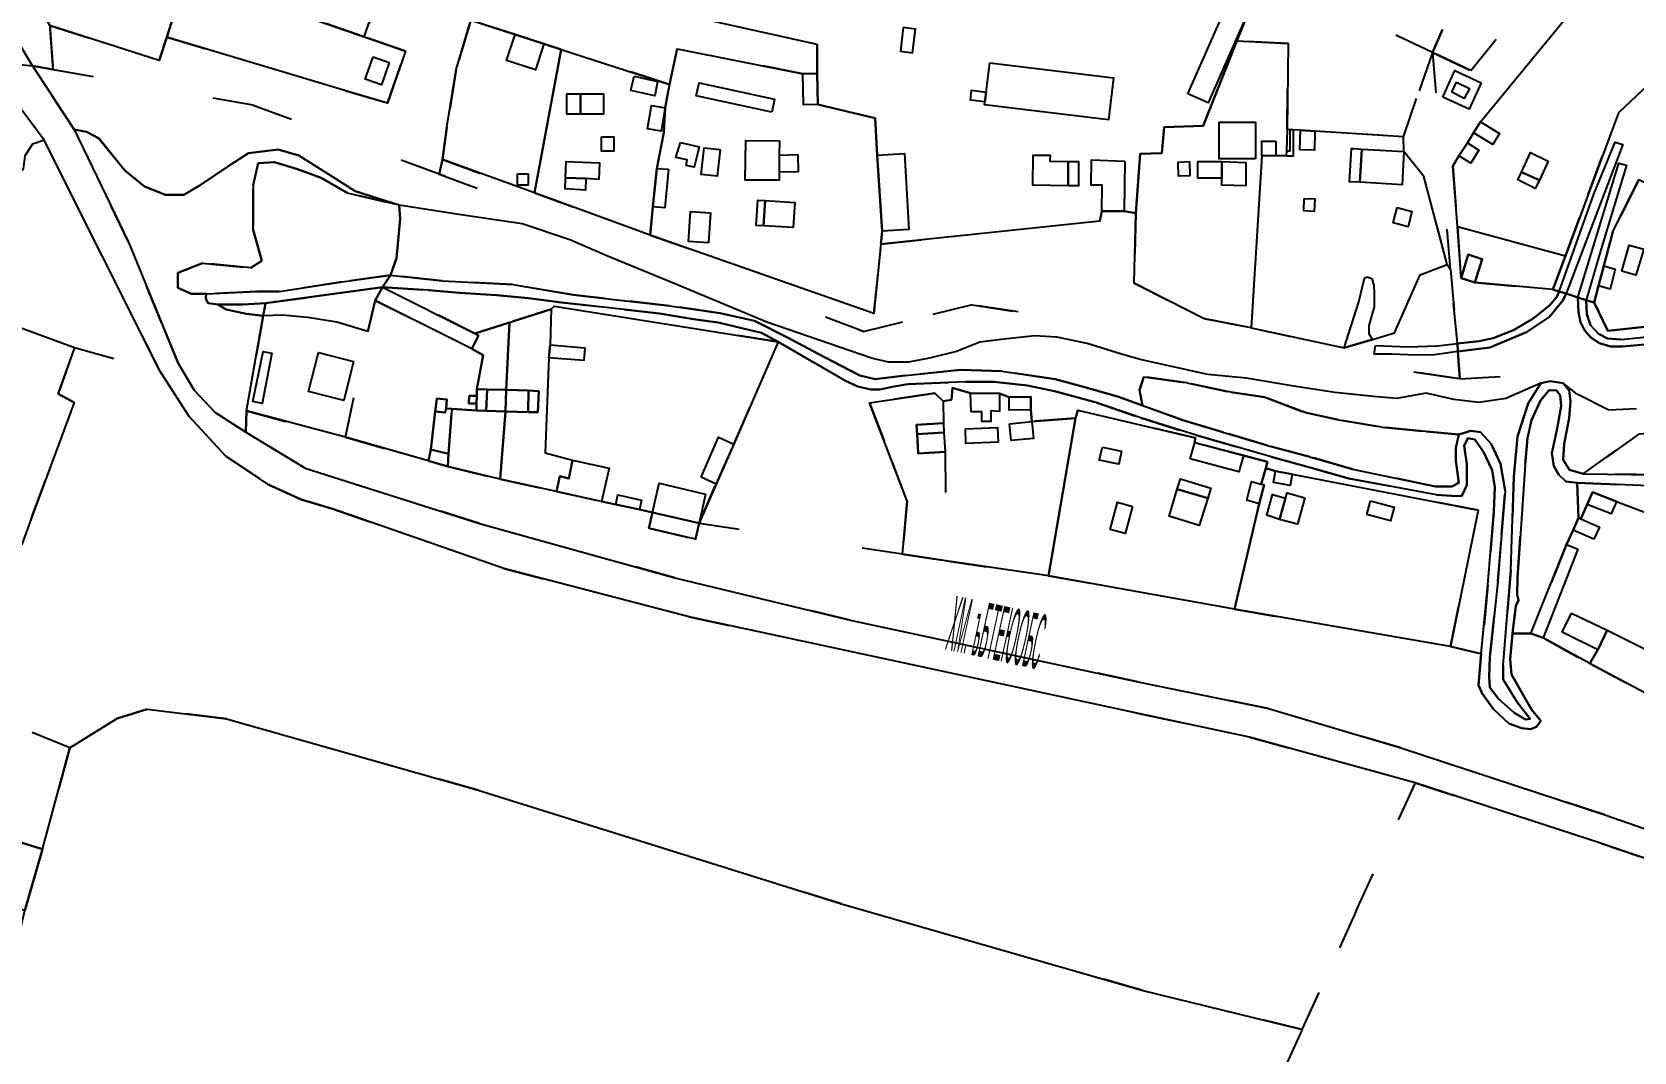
# Model space of a CAD drawing. Extents: x -14.1 to 15.6, y -19 to 8.9.
# Drawn here: x -2.913 to 1.033, y -8.04 to -5.529 of the extents above; entities that cross this region are included whole.
import ezdxf

# ---------------------------------------------------------------- set-up
doc = ezdxf.new("R2010")
doc.units = 0
doc.header["$MEASUREMENT"] = 0
doc.linetypes.add('DASHED', pattern=[0.75, 0.5, -0.25])
doc.linetypes.add('DOT', pattern=[1, 0, -1])
doc.layers.get('0').update_dxf_attribs({"linetype": 'CONTINUOUS'})

msp = doc.modelspace()

# ---------------------------------------------------------------- linework, layer by layer
at = {"color": 7, "linetype": 'DOT'}
for points in [[(-2.6318, -4.2537), (-2.7698, -4.5777), (-2.8438, -4.7517), (-2.8568, -4.7817), (-2.8628, -4.7977), (-2.8198, -4.8157), (-2.8368, -4.8727), (-2.8638, -4.9607), (-2.8488, -5.0187), (-2.8468, -5.1417), (-2.9118, -5.3237), (-2.9078, -5.4367), (-2.8688, -5.5127), (-2.8608, -5.6207), (-2.9118, -5.6117), (-3.0158, -5.4377), (-3.0648, -5.3407), (-3.0918, -5.2677), (-3.1518, -5.3017), (-3.1218, -4.8587), (-2.8468, -4.0017)], [(-2.2488, -5.3447), (-2.0508, -5.4137), (-2.0948, -5.5407), (-2.2938, -5.4717)], [(-2.0508, -5.4137), (-1.8318, -5.4997), (-1.8678, -5.6207), (-1.8908, -5.7627), (-1.9018, -5.8427), (-1.9098, -5.8787), (-2.3678, -5.7087), (-2.8608, -5.6207), (-2.8688, -5.5127), (-2.5998, -5.5987), (-2.5808, -5.5417), (-2.1398, -5.6737), (-2.0368, -5.7037), (-1.9928, -5.5757), (-2.0948, -5.5407)], [(0.5372, -5.5787), (0.5812, -6.1137), (0.5732, -6.1007), (0.5152, -5.8847), (0.4662, -5.8227), (0.4652, -5.7867)], [(-2.8088, -5.7687), (-2.7788, -5.7747), (-2.7488, -5.7897), (-2.6848, -5.8687), (-2.6358, -5.9087), (-2.5838, -5.9297), (-2.5388, -5.9297), (-2.4988, -5.9057), (-2.4258, -5.8567), (-2.3798, -5.8267), (-2.3068, -5.8177), (-2.2558, -5.8327), (-2.1738, -5.8847), (-2.1168, -5.9207), (-2.0088, -5.9547), (-2.1368, -5.9247), (-2.2008, -5.8877), (-2.2588, -5.8667), (-2.3158, -5.8487), (-2.3558, -5.8517), (-2.3678, -5.9057), (-2.3678, -6.0157), (-2.3468, -6.0917), (-2.3738, -6.1097), (-2.4928, -6.0977), (-2.5538, -6.1217), (-2.5538, -6.1587), (-2.5198, -6.1737), (-2.4838, -6.1737), (-2.4848, -6.1857), (-2.4788, -6.1967), (-2.4548, -6.1997), (-2.4348, -6.2117), (-2.3848, -6.2227), (-2.3438, -6.2277), (-2.3848, -6.4617), (-2.3858, -6.5137), (-2.4618, -6.4657), (-2.5138, -6.4107), (-2.5528, -6.3437), (-2.5928, -6.2467), (-2.6748, -6.0457)], [(-2.3558, -5.8517), (-2.3158, -5.8487), (-2.2588, -5.8667), (-2.2008, -5.8877), (-2.1368, -5.9247), (-2.0088, -5.9547), (-2.0058, -5.9887), (-2.0148, -6.0857), (-2.0298, -6.1277), (-2.1488, -6.1437), (-2.3038, -6.1677), (-2.3588, -6.1677), (-2.4838, -6.1737), (-2.5198, -6.1737), (-2.5538, -6.1587), (-2.5538, -6.1217), (-2.4928, -6.0977), (-2.3738, -6.1097), (-2.3468, -6.0917), (-2.3678, -6.0157), (-2.3678, -5.9057)], [(-1.9018, -5.8427), (-1.6748, -5.9247), (-1.3898, -6.0287), (-0.8388, -6.2217), (-0.8218, -6.0507), (-0.2828, -5.9947), (-0.2778, -5.9697), (-0.2228, -5.9697), (-0.1938, -5.9747), (-0.1978, -6.1467), (-0.0268, -6.2337), (0.0902, -6.2567), (0.3192, -6.3067), (0.3892, -6.2857), (0.4432, -6.2697), (0.5062, -6.1267), (0.5732, -6.1007), (0.5812, -6.1137), (0.5982, -6.2957), (0.5992, -6.3157), (0.6042, -6.3827), (-0.5968, -6.2007), (-0.8648, -6.2657), (-1.9098, -5.8787)], [(-2.3378, -6.1967), (-2.0498, -6.1567), (-2.0678, -6.1897), (-2.0858, -6.2657), (-2.1618, -6.2427), (-2.2338, -6.2317), (-2.2958, -6.2257), (-2.3438, -6.2277)], [(-2.0678, -6.1897), (-1.8298, -6.3087), (-1.8018, -6.3247), (-1.8168, -6.4077), (-1.8168, -6.4247), (-1.8358, -6.4247), (-1.8368, -6.4437), (-1.8178, -6.4437), (-1.8178, -6.4607), (-1.8788, -6.4567), (-1.8928, -6.4557), (-1.8908, -6.4337), (-1.9158, -6.4307), (-1.9198, -6.4627), (-1.9308, -6.5567), (-1.9358, -6.5847), (-2.1408, -6.5267), (-2.0858, -6.2657)], [(-2.0498, -6.1567), (-1.9358, -6.1647), (-1.8598, -6.1707), (-1.7688, -6.1767), (-1.6898, -6.1837), (-1.6088, -6.1947), (-1.4538, -6.2117), (-1.3668, -6.2217), (-1.2838, -6.2357), (-1.2228, -6.2437), (-1.1608, -6.2587), (-1.1158, -6.2697), (-1.0748, -6.2917), (-1.6268, -6.2037), (-1.6338, -6.2107), (-1.7368, -6.2437), (-1.8218, -6.2707)], [(-2.4548, -6.1997), (-2.3938, -6.1997), (-2.3378, -6.1967), (-2.3438, -6.2277), (-2.3848, -6.2227), (-2.4348, -6.2117)], [(-1.8218, -6.2707), (-1.7368, -6.2437), (-1.7448, -6.4097), (-1.7918, -6.4087), (-1.8168, -6.4077), (-1.8018, -6.3247), (-1.8298, -6.3087), (-1.8128, -6.2757)], [(-1.0748, -6.2917), (-0.9108, -6.3867), (-0.8788, -6.4017), (-0.8468, -6.4087), (-0.8238, -6.4087), (-0.7938, -6.4027), (-0.7558, -6.3957), (-0.6128, -6.3897), (-0.5438, -6.3897), (-0.4608, -6.3987), (-0.3908, -6.4137), (-0.2918, -6.4407), (-0.1818, -6.4787), (-0.0448, -6.5217), (0.1392, -6.5747), (0.2382, -6.6017), (0.3312, -6.6277), (0.5472, -6.6687), (0.5962, -6.6717), (0.6092, -6.6707), (0.6212, -6.6447), (0.6212, -6.5927), (0.6152, -6.5477), (0.6242, -6.5287), (0.6412, -6.5317), (0.6622, -6.5627), (0.6842, -6.6077), (0.6902, -6.6497), (0.6882, -6.7097), (0.6732, -6.8897), (0.6572, -7.0597), (0.5812, -7.0417), (0.6492, -6.7057), (0.1912, -6.6177), (0.1502, -6.6097), (0.1262, -6.6027), (0.1302, -6.5867), (0.0712, -6.5717), (-0.0488, -6.5397), (-0.0478, -6.5277), (-0.3368, -6.4597), (-0.3428, -6.4797), (-0.4498, -6.4877), (-0.4528, -6.4587), (-0.4528, -6.4267), (-0.5058, -6.4277), (-0.5298, -6.4187), (-0.6008, -6.4177), (-0.6458, -6.4047), (-0.6478, -6.4347), (-0.6688, -6.4377), (-0.6888, -6.4177), (-0.8498, -6.4417), (-0.7568, -6.6837), (-0.7688, -6.8147), (-1.2698, -6.7377), (-1.2278, -6.6417), (-1.1838, -6.5437)], [(-0.1778, -6.4487), (-0.1848, -6.4107), (-0.1738, -6.3777), (-0.0678, -6.3927), (0.0402, -6.4157), (0.1242, -6.4277), (0.2232, -6.4657), (0.3052, -6.4837), (0.4122, -6.5017), (0.5212, -6.5127), (0.6022, -6.5197), (0.5942, -6.5527), (0.5942, -6.5847), (0.6022, -6.6387), (0.5842, -6.6477), (0.5442, -6.6477), (0.3402, -6.6047), (0.2352, -6.5747), (0.1302, -6.5467), (0.0202, -6.5137), (-0.0778, -6.4847)], [(-0.8498, -6.4417), (-0.6888, -6.4177), (-0.6688, -6.4377), (-0.6678, -6.4917), (-0.7338, -6.4957), (-0.7328, -6.5187), (-0.7298, -6.5667), (-0.6638, -6.5627), (-0.6608, -6.8307), (-0.7688, -6.8147), (-0.7568, -6.6837)], [(0.7792, -7.0097), (0.7342, -7.0097), (0.7422, -6.9417), (0.7492, -6.9277), (0.7452, -6.9137), (0.7462, -6.8727), (0.7652, -6.5947), (0.7712, -6.5287), (0.7812, -6.4847), (0.8032, -6.4357), (0.8242, -6.4107), (0.8422, -6.4117), (0.8512, -6.4227), (0.8542, -6.4497), (0.8442, -6.5047), (0.8312, -6.5657), (0.8362, -6.5977), (0.8482, -6.6187), (0.8652, -6.6357), (0.8932, -6.6387), (0.8962, -6.7247), (0.8832, -6.7557), (0.8672, -6.7907)], [(-1.8788, -6.4567), (-1.8178, -6.4607), (-1.7938, -6.4617), (-1.7468, -6.4627), (-1.7598, -6.6297), (-1.8888, -6.5987), (-1.8868, -6.5677)], [(0.9082, -6.6167), (1.0462, -6.5177), (1.3202, -6.5077), (1.4692, -6.6097), (1.8012, -6.7587), (1.9352, -6.9057), (1.8922, -6.9867), (1.8122, -6.9387), (1.5262, -6.7967), (1.3512, -6.7147), (1.2492, -6.6617), (1.1652, -6.6267), (1.0872, -6.6187)], [(0.8962, -6.7247), (0.8932, -6.6387), (0.8932, -6.6387), (1.1092, -6.6477), (1.1742, -6.6557), (1.2002, -6.6677), (1.3492, -6.7357), (1.5702, -6.8437), (1.6642, -6.8877), (1.8832, -7.0087), (1.8412, -7.0927), (1.7482, -7.0527), (1.6812, -6.9517), (1.6962, -6.9147), (1.6632, -6.9007), (1.6482, -6.9357), (1.5652, -6.9027), (1.4662, -6.8617), (1.4172, -6.8427), (1.3522, -6.8217), (0.9902, -6.6847), (0.9312, -6.6617), (0.9182, -6.6917), (0.9022, -6.7277)], [(-3.0658, -7.1907), (-2.8198, -7.2917), (-2.8868, -7.5407), (-3.3178, -7.4077)]]:
    msp.add_lwpolyline(points, close=True, dxfattribs=at)
for points in [[(0.5612, -5.5227), (0.5372, -5.5787), (-2.8468, -4.0017)], [(-2.8468, -4.0017), (0.5372, -5.5787), (0.4652, -5.7867), (0.2472, -5.7727), (0.2122, -5.7707), (0.1942, -5.7697), (0.1852, -5.7697), (0.1792, -5.7687), (0.1812, -5.5567), (0.0552, -5.5507), (0.0952, -5.4507)], [(1.2472, -4.8637), (0.6312, -5.6237), (0.5372, -5.5787), (0.5612, -5.5227)], [(1.0352, -5.2897), (0.9802, -5.3557), (0.9482, -5.3927), (0.6552, -5.7497), (0.6382, -5.7767), (0.6232, -5.8017), (0.6022, -5.8337), (0.5872, -5.8587), (0.5982, -6.0077), (0.6072, -6.1347), (0.6412, -6.1457), (0.8332, -6.1627), (0.8492, -6.1677), (0.8432, -6.1807), (0.8252, -6.2017), (0.7852, -6.2337), (0.7362, -6.2627), (0.6862, -6.2827), (0.6522, -6.2897), (0.5982, -6.2957), (0.5812, -6.1137), (0.5372, -5.5787), (0.6312, -5.6237), (1.2472, -4.8637)], [(-1.5768, -5.4257), (-0.9788, -5.5597), (-0.9788, -5.6307), (-1.0138, -5.6317), (-1.3238, -5.5697), (-1.3428, -5.6577), (-1.6098, -5.5717), (-1.6518, -5.5577), (-1.7228, -5.5347), (-1.8318, -5.4997)], [(1.0452, -5.8917), (0.9812, -6.0207), (0.9592, -6.1047), (0.9462, -6.1537), (0.9352, -6.1947), (0.9152, -6.1887), (0.8952, -6.1827), (0.8662, -6.1727), (0.8492, -6.1677), (0.8332, -6.1627), (0.8642, -6.0797), (0.9202, -5.9287), (0.9952, -5.7277), (1.1432, -5.5877)], [(1.0462, -6.5177), (0.9082, -6.6167), (0.8742, -6.6067), (0.8592, -6.5817), (0.8612, -6.5427), (0.8732, -6.4797), (0.8772, -6.4377), (0.8732, -6.4117), (0.8592, -6.3937), (0.8272, -6.3887), (0.8042, -6.3937), (0.7722, -6.4437), (0.7462, -6.5247), (0.7372, -6.6237), (0.7302, -6.8547), (0.7112, -7.0887), (0.7112, -7.1227), (0.7452, -7.1787), (0.7772, -7.2197), (0.7772, -7.2197), (0.7662, -7.2217), (0.7372, -7.2047), (0.6992, -7.1707), (0.6782, -7.1427), (0.6762, -7.1167), (0.6782, -7.0677), (0.6982, -6.8817), (0.7072, -6.7667), (0.7162, -6.6587), (0.7042, -6.5917), (0.6812, -6.5427), (0.6552, -6.5137), (0.6312, -6.5107), (0.6022, -6.5197), (0.5212, -6.5127), (0.4122, -6.5017), (0.3052, -6.4837), (0.2232, -6.4657), (0.1242, -6.4277), (0.0402, -6.4157), (-0.0678, -6.3927), (-0.1738, -6.3777), (-0.1848, -6.4107), (-0.1778, -6.4487), (-0.2368, -6.4267), (-0.3138, -6.4047), (-0.3928, -6.3837), (-0.5238, -6.3637), (-0.6258, -6.3607), (-0.7618, -6.3747), (-0.8358, -6.3837), (-0.8738, -6.3747), (-0.9198, -6.3507), (-0.9748, -6.3217), (-1.0518, -6.2807), (-1.1328, -6.2397), (-1.2178, -6.2207), (-1.3428, -6.2027), (-1.5008, -6.1847), (-1.5798, -6.1757), (-1.7288, -6.1507), (-1.9028, -6.1417), (-2.0298, -6.1277), (-2.0148, -6.0857), (-2.0058, -5.9887), (-2.0088, -5.9547), (-2.1168, -5.9207), (-2.1738, -5.8847), (-2.2558, -5.8327), (-2.3068, -5.8177), (-2.3798, -5.8267), (-2.4258, -5.8567), (-2.4988, -5.9057), (-2.5388, -5.9297), (-2.5838, -5.9297), (-2.6358, -5.9087), (-2.6848, -5.8687), (-2.7488, -5.7897), (-2.7788, -5.7747), (-2.8088, -5.7687), (-2.9118, -5.6117), (-2.8608, -5.6207), (-2.3678, -5.7087), (-1.9098, -5.8787), (-0.8648, -6.2657), (-0.5968, -6.2007), (0.6042, -6.3827), (1.4122, -6.3357)], [(-3.0988, -6.1987), (-2.8078, -6.3057), (-2.5968, -6.3647), (-2.8828, -5.7947), (-2.9418, -5.7157)], [(1.4122, -6.3357), (0.6042, -6.3827), (0.5992, -6.3157), (0.6782, -6.3057), (0.7682, -6.2677), (0.8252, -6.2297), (0.8582, -6.1897), (0.8662, -6.1727), (0.8952, -6.1827), (0.8962, -6.2187), (0.9012, -6.2427), (0.9112, -6.2627), (0.9272, -6.2807), (0.9482, -6.2947), (0.9752, -6.3027), (1.0042, -6.3027), (1.4172, -6.2677)], [(1.4212, -6.2427), (1.0012, -6.2857), (0.9682, -6.2837), (0.9462, -6.2717), (0.9262, -6.2507), (0.9172, -6.2237), (0.9152, -6.1887), (0.9352, -6.1947), (0.9692, -6.2647), (1.4332, -6.2137)], [(-2.9138, -6.7247), (-2.8088, -6.4407), (-2.8488, -6.4197), (-2.8078, -6.3057), (-2.5968, -6.3647), (-2.5258, -6.4757), (-2.4358, -6.5727), (-2.3308, -6.6427), (-2.2498, -6.6797), (-2.1728, -6.7027), (-1.7508, -6.8497), (-1.2938, -6.9687), (-0.1718, -7.2097), (0.0862, -7.2647), (0.4942, -7.3777), (0.3492, -7.6927), (0.2162, -7.9847), (-0.1768, -7.8887), (-0.9188, -7.6757), (-1.8138, -7.3957), (-2.4338, -7.2197), (-2.6288, -7.1957), (-2.7028, -7.2187), (-2.8198, -7.2917), (-3.0658, -7.1907)], [(1.5052, -7.6447), (0.9612, -7.4567), (0.4592, -7.2917), (0.1332, -7.1947), (-0.1888, -7.1287), (-0.8978, -6.9767), (-1.3298, -6.8727), (-1.8108, -6.7387), (-2.2398, -6.6027), (-2.3858, -6.5137), (-2.3848, -6.4617), (-2.1408, -6.5267), (-1.9358, -6.5847), (-1.8888, -6.5987), (-1.7598, -6.6297), (-1.6208, -6.6597), (-1.5098, -6.6847), (-1.4748, -6.6917), (-1.4168, -6.7047), (-1.3848, -6.7117), (-1.3938, -6.7507), (-1.2788, -6.7777), (-1.2698, -6.7377), (-0.7688, -6.8147), (-0.6608, -6.8307), (-0.4088, -6.8677), (0.0492, -6.9497), (0.5812, -7.0417), (0.6572, -7.0597), (0.6502, -7.1367), (0.6592, -7.1577), (0.6872, -7.1957), (0.7252, -7.2317), (0.7572, -7.2427), (0.7782, -7.2457), (0.7932, -7.2397), (0.8042, -7.2247), (0.7812, -7.1967), (0.7312, -7.1107), (0.7282, -7.0727), (0.7342, -7.0097), (0.7792, -7.0097), (0.8092, -7.0207), (0.9242, -7.0837), (1.1532, -7.2057)], [(-0.5948, -9.7577), (0.2162, -7.9847), (0.3492, -7.6927), (0.4942, -7.3777), (0.9532, -7.5267), (1.8422, -7.8317), (2.1462, -7.9287), (2.4482, -8.0077), (3.7012, -8.2567)]]:
    msp.add_lwpolyline(points, dxfattribs=at)
at = {"color": 7, "linetype": 'Continuous'}
for points in [[(-2.5808, -5.5417), (-2.5998, -5.5987), (-2.8688, -5.5127), (-2.9078, -5.4367), (-2.9118, -5.3237), (-2.8468, -5.1417), (-2.6848, -5.1997), (-2.6238, -5.2207), (-2.5268, -5.2547), (-2.4808, -5.2707), (-2.5058, -5.3437), (-2.5308, -5.3817), (-2.5388, -5.4087)], [(-2.5808, -5.5417), (-2.5998, -5.5987), (-2.8688, -5.5127), (-2.9078, -5.4367), (-2.9118, -5.3237), (-2.8468, -5.1417), (-2.6848, -5.1997), (-2.6238, -5.2207), (-2.5268, -5.2547), (-2.4808, -5.2707), (-2.5058, -5.3437), (-2.5308, -5.3817), (-2.5388, -5.4087)], [(-2.9118, -5.6117), (-3.0158, -5.4377), (-3.0648, -5.3407), (-3.0918, -5.2677), (-3.1518, -5.3017), (-3.1168, -5.3977), (-3.0278, -5.5997)], [(-2.5808, -5.5417), (-2.5388, -5.4087), (-2.5308, -5.3817), (-2.5058, -5.3437), (-2.4808, -5.2707), (-2.4508, -5.2817), (-2.2488, -5.3447), (-2.2938, -5.4717), (-2.0948, -5.5407), (-1.9928, -5.5757), (-2.0368, -5.7037), (-2.1398, -5.6737)], [(-2.5808, -5.5417), (-2.5388, -5.4087), (-2.5308, -5.3817), (-2.5058, -5.3437), (-2.4808, -5.2707), (-2.4508, -5.2817), (-2.2488, -5.3447), (-2.2938, -5.4717), (-2.0948, -5.5407), (-1.9928, -5.5757), (-2.0368, -5.7037), (-2.1398, -5.6737)], [(1.0352, -5.2897), (1.2082, -5.5117), (1.1822, -5.5597), (1.1432, -5.5877), (0.9952, -5.7277), (0.9202, -5.9287), (0.8642, -6.0797), (0.8332, -6.1627), (0.6412, -6.1457), (0.6072, -6.1347), (0.5982, -6.0077), (0.5872, -5.8587), (0.6022, -5.8337), (0.6232, -5.8017), (0.6382, -5.7767), (0.6552, -5.7497), (0.9482, -5.3927), (0.9802, -5.3557)], [(1.0352, -5.2897), (1.2082, -5.5117), (1.1822, -5.5597), (1.1432, -5.5877), (0.9952, -5.7277), (0.9202, -5.9287), (0.8642, -6.0797), (0.8332, -6.1627), (0.6412, -6.1457), (0.6072, -6.1347), (0.5982, -6.0077), (0.5872, -5.8587), (0.6022, -5.8337), (0.6232, -5.8017), (0.6382, -5.7767), (0.6552, -5.7497), (0.9482, -5.3927), (0.9802, -5.3557)], [(-0.0658, -5.6807), (0.0452, -5.4287), (0.0952, -5.4507), (-0.0158, -5.7027)], [(-1.8318, -5.4997), (-1.7228, -5.5347), (-1.6518, -5.5577), (-1.6098, -5.5717), (-1.6748, -5.9247), (-1.9018, -5.8427), (-1.8908, -5.7627), (-1.8678, -5.6207)], [(-1.8318, -5.4997), (-1.7228, -5.5347), (-1.6518, -5.5577), (-1.6098, -5.5717), (-1.6748, -5.9247), (-1.9018, -5.8427), (-1.8908, -5.7627), (-1.8678, -5.6207)], [(-0.7668, -5.5177), (-0.7738, -5.5757), (-0.7438, -5.5797), (-0.7368, -5.5217)], [(-1.7228, -5.5347), (-1.6518, -5.5577), (-1.6728, -5.6217), (-1.7438, -5.5987)], [(-0.0278, -5.7597), (0.0552, -5.5507), (0.1812, -5.5567), (0.1792, -5.7687), (0.1772, -5.8217), (0.1762, -5.8337), (0.1512, -5.8337), (0.1162, -5.8337), (0.0902, -6.2567), (-0.0268, -6.2337), (-0.1978, -6.1467), (-0.1938, -5.9747), (-0.1828, -5.8287), (-0.1298, -5.8267), (-0.1238, -5.7627)], [(-0.0278, -5.7597), (0.0552, -5.5507), (0.1812, -5.5567), (0.1792, -5.7687), (0.1772, -5.8217), (0.1762, -5.8337), (0.1512, -5.8337), (0.1162, -5.8337), (0.0902, -6.2567), (-0.0268, -6.2337), (-0.1978, -6.1467), (-0.1938, -5.9747), (-0.1828, -5.8287), (-0.1298, -5.8267), (-0.1238, -5.7627)], [(-2.0728, -5.5897), (-2.0328, -5.6037), (-2.0518, -5.6587), (-2.0918, -5.6447)], [(-1.6098, -5.5717), (-1.3428, -5.6577), (-1.3528, -5.7157), (-1.3568, -5.7757), (-1.3738, -5.8647), (-1.3838, -5.9587), (-1.3898, -6.0287), (-1.6748, -5.9247)], [(-1.6098, -5.5717), (-1.3428, -5.6577), (-1.3528, -5.7157), (-1.3568, -5.7757), (-1.3738, -5.8647), (-1.3838, -5.9587), (-1.3898, -6.0287), (-1.6748, -5.9247)], [(-0.9768, -5.7067), (-0.8358, -5.7407), (-0.8308, -5.8317), (-0.8188, -6.0187), (-0.8218, -6.0507), (-0.8388, -6.2217), (-1.3898, -6.0287), (-1.3838, -5.9587), (-1.3738, -5.8647), (-1.3568, -5.7757), (-1.3528, -5.7157), (-1.3428, -5.6577), (-1.3238, -5.5697), (-1.0138, -5.6317), (-0.9788, -5.6307)], [(-0.9768, -5.7067), (-0.8358, -5.7407), (-0.8308, -5.8317), (-0.8188, -6.0187), (-0.8218, -6.0507), (-0.8388, -6.2217), (-1.3898, -6.0287), (-1.3838, -5.9587), (-1.3738, -5.8647), (-1.3568, -5.7757), (-1.3528, -5.7157), (-1.3428, -5.6577), (-1.3238, -5.5697), (-1.0138, -5.6317), (-0.9788, -5.6307)], [(-1.4298, -5.6377), (-1.3718, -5.6507), (-1.3788, -5.6857), (-1.4378, -5.6727)], [(-0.9788, -5.6307), (-0.9768, -5.7067), (-1.0128, -5.7077), (-1.0138, -5.6317)], [(-0.5538, -5.6047), (-0.2488, -5.6417), (-0.2608, -5.7447), (-0.5668, -5.7077), (-0.5658, -5.7007), (-0.5628, -5.6767)], [(0.5622, -5.6887), (0.5922, -5.6237), (0.6572, -5.6537), (0.6272, -5.7187)], [(0.5622, -5.6887), (0.5922, -5.6237), (0.6572, -5.6537), (0.6272, -5.7187)], [(-1.5618, -5.6807), (-1.5618, -5.7307), (-1.5958, -5.7307), (-1.5958, -5.6807)], [(-1.5618, -5.6807), (-1.5048, -5.6807), (-1.5048, -5.7307), (-1.5618, -5.7307)], [(-1.0908, -5.7257), (-1.2768, -5.6857), (-1.2698, -5.6537), (-1.0838, -5.6937)], [(-0.5628, -5.6767), (-0.5658, -5.7007), (-0.6008, -5.6967), (-0.5988, -5.6717)], [(0.5962, -5.6517), (0.6282, -5.6677), (0.6152, -5.6927), (0.5842, -5.6767)], [(-1.3528, -5.7157), (-1.3628, -5.7727), (-1.3968, -5.7667), (-1.3868, -5.7097)], [(0.1012, -5.8407), (0.0112, -5.8407), (0.0112, -5.7507), (0.1012, -5.7507)], [(0.6382, -5.7767), (0.6552, -5.7497), (0.7022, -5.7787), (0.6852, -5.8057)], [(-1.5098, -5.7867), (-1.4798, -5.7867), (-1.4798, -5.8217), (-1.5098, -5.8217)], [(-1.0718, -5.7967), (-1.0728, -5.8327), (-1.0728, -5.8727), (-1.0728, -5.8937), (-1.1558, -5.8937), (-1.1548, -5.7957)], [(0.4652, -5.7867), (0.2472, -5.7727), (0.2122, -5.7707), (0.1942, -5.7697), (0.1852, -5.7697), (0.1792, -5.7687), (0.1772, -5.8217), (0.1762, -5.8337), (0.1512, -5.8337), (0.1162, -5.8337), (0.0902, -6.2567), (0.3192, -6.3067), (0.3892, -6.2857), (0.4432, -6.2697), (0.5062, -6.1267), (0.5732, -6.1007), (0.5152, -5.8847), (0.4662, -5.8227)], [(0.4652, -5.7867), (0.2472, -5.7727), (0.2122, -5.7707), (0.1942, -5.7697), (0.1852, -5.7697), (0.1792, -5.7687), (0.1772, -5.8217), (0.1762, -5.8337), (0.1512, -5.8337), (0.1162, -5.8337), (0.0902, -6.2567), (0.3192, -6.3067), (0.3892, -6.2857), (0.4432, -6.2697), (0.5062, -6.1267), (0.5732, -6.1007), (0.5152, -5.8847), (0.4662, -5.8227)], [(0.1512, -5.7977), (0.1512, -5.8337), (0.1162, -5.8337), (0.1162, -5.7977)], [(0.1762, -5.8337), (0.1942, -5.8337), (0.1942, -5.7697), (0.1852, -5.7697), (0.1852, -5.8217), (0.1772, -5.8217)], [(0.2102, -5.8187), (0.2122, -5.7707), (0.2472, -5.7727), (0.2462, -5.8197)], [(0.8492, -6.1677), (0.9342, -5.9277), (0.9872, -5.7997), (1.0062, -5.8057), (0.8662, -6.1727)], [(-1.3158, -5.8007), (-1.2698, -5.8117), (-1.2818, -5.8617), (-1.3018, -5.8577), (-1.2988, -5.8437), (-1.3268, -5.8377)], [(-1.2178, -5.8177), (-1.2248, -5.8837), (-1.2648, -5.8797), (-1.2568, -5.8137)], [(-1.0258, -5.8307), (-1.0728, -5.8327), (-1.0728, -5.8727), (-1.0248, -5.8717)], [(-0.8188, -6.0187), (-0.8308, -5.8317), (-0.7638, -5.8277), (-0.7528, -6.0147)], [(-0.3608, -5.9077), (-0.4478, -5.9057), (-0.4468, -5.8317), (-0.4048, -5.8317), (-0.4058, -5.8467), (-0.3608, -5.8477)], [(0.3632, -5.8167), (0.3582, -5.8987), (0.3322, -5.8977), (0.3372, -5.8157), (0.3432, -5.8157)], [(0.4662, -5.8227), (0.4622, -5.9047), (0.3582, -5.8987), (0.3632, -5.8167)], [(0.6022, -5.8337), (0.6232, -5.8017), (0.6512, -5.8197), (0.6312, -5.8517)], [(0.7562, -5.8737), (0.7782, -5.8257), (0.8222, -5.8467), (0.8092, -5.8737), (0.8002, -5.8937)], [(-1.7168, -5.8777), (-1.6908, -5.8777), (-1.6908, -5.9057), (-1.7168, -5.9057)], [(-1.5168, -5.8917), (-1.5488, -5.8897), (-1.5988, -5.8877), (-1.5968, -5.8477), (-1.5148, -5.8507)], [(-1.3448, -5.8667), (-1.3538, -5.9617), (-1.3838, -5.9587), (-1.3738, -5.8647)], [(-0.3608, -5.9077), (-0.3608, -5.8477), (-0.3348, -5.8477), (-0.3348, -5.9077)], [(-0.2208, -5.8467), (-0.2228, -5.9697), (-0.2778, -5.9697), (-0.2768, -5.9057), (-0.3038, -5.9057), (-0.3028, -5.8437)], [(-0.0618, -5.8477), (-0.0608, -5.8827), (-0.0888, -5.8837), (-0.0898, -5.8487)], [(0.0182, -5.8477), (0.0182, -5.8887), (-0.0408, -5.8887), (-0.0408, -5.8477)], [(0.0182, -5.8477), (0.0772, -5.8497), (0.0772, -5.9077), (0.0182, -5.9057), (0.0182, -5.8887)], [(0.7562, -5.8737), (0.8002, -5.8937), (0.7902, -5.9137), (0.7472, -5.8927)], [(0.9152, -6.1887), (0.8952, -6.1827), (0.9962, -5.8517), (1.0152, -5.8567), (0.9512, -6.0647)], [(-1.5988, -5.8877), (-1.5488, -5.8897), (-1.5498, -5.9177), (-1.5998, -5.9147)], [(1.0452, -5.8917), (1.0732, -5.9057), (1.2532, -5.9827), (1.2732, -5.9977), (1.2792, -5.9907), (1.5032, -6.1227), (1.4332, -6.2137), (0.9692, -6.2647), (0.9352, -6.1947), (0.9462, -6.1537), (0.9592, -6.1047), (0.9812, -6.0207)], [(1.0452, -5.8917), (1.0732, -5.9057), (1.2532, -5.9827), (1.2732, -5.9977), (1.2792, -5.9907), (1.5032, -6.1227), (1.4332, -6.2137), (0.9692, -6.2647), (0.9352, -6.1947), (0.9462, -6.1537), (0.9592, -6.1047), (0.9812, -6.0207)], [(-1.1068, -5.9437), (-1.1108, -6.0057), (-1.1288, -6.0047), (-1.1248, -5.9427)], [(-1.1108, -6.0057), (-1.1068, -5.9437), (-1.0338, -5.9487), (-1.0378, -6.0097)], [(0.2212, -5.9387), (0.2472, -5.9397), (0.2452, -5.9707), (0.2202, -5.9687)], [(-1.2418, -5.9737), (-1.2468, -6.0477), (-1.2958, -6.0447), (-1.2908, -5.9707)], [(0.4502, -5.9607), (0.4862, -5.9707), (0.4772, -6.0087), (0.4402, -5.9987)], [(0.5982, -6.0077), (0.8642, -6.0797), (0.8332, -6.1627), (0.6412, -6.1457), (0.6592, -6.0877), (0.6252, -6.0767), (0.6072, -6.1347)], [(0.5982, -6.0077), (0.8642, -6.0797), (0.8332, -6.1627), (0.6412, -6.1457), (0.6592, -6.0877), (0.6252, -6.0767), (0.6072, -6.1347)], [(0.6412, -6.1457), (0.6072, -6.1347), (0.6252, -6.0767), (0.6592, -6.0877)], [(1.0572, -6.0637), (1.0382, -6.1277), (1.0032, -6.1177), (1.0212, -6.0537)], [(0.9462, -6.1537), (0.9592, -6.1047), (0.9872, -6.1127), (0.9742, -6.1617)], [(-2.4838, -6.1737), (-2.3588, -6.1677), (-2.3038, -6.1677), (-2.1488, -6.1437), (-2.0298, -6.1277), (-2.0498, -6.1567), (-2.3378, -6.1967), (-2.3938, -6.1997), (-2.4548, -6.1997), (-2.4788, -6.1967), (-2.4848, -6.1857)], [(0.3192, -6.3067), (0.3552, -6.1927), (0.3692, -6.1347), (0.3752, -6.1317), (0.3872, -6.1357), (0.3922, -6.1527), (0.3932, -6.1707), (0.3932, -6.2057), (0.3802, -6.2517), (0.3802, -6.2717), (0.3892, -6.2857)], [(-2.3378, -6.1967), (-2.0498, -6.1567), (-1.8218, -6.2707), (-1.7368, -6.2437), (-1.7448, -6.4097), (-1.7468, -6.4627), (-1.7598, -6.6297), (-1.8888, -6.5987), (-1.9358, -6.5847), (-2.1408, -6.5267), (-2.3848, -6.4617), (-2.3438, -6.2277)], [(-2.3378, -6.1967), (-2.0498, -6.1567), (-1.8218, -6.2707), (-1.7368, -6.2437), (-1.7448, -6.4097), (-1.7468, -6.4627), (-1.7598, -6.6297), (-1.8888, -6.5987), (-1.9358, -6.5847), (-2.1408, -6.5267), (-2.3848, -6.4617), (-2.3438, -6.2277)], [(-2.0498, -6.1567), (-1.8218, -6.2707), (-1.8128, -6.2757), (-1.8298, -6.3087), (-2.0678, -6.1897)], [(0.8492, -6.1677), (0.8662, -6.1727), (0.8582, -6.1897), (0.8252, -6.2297), (0.7682, -6.2677), (0.6782, -6.3057), (0.5992, -6.3157), (0.5982, -6.2957), (0.6522, -6.2897), (0.6862, -6.2827), (0.7362, -6.2627), (0.7852, -6.2337), (0.8252, -6.2017), (0.8432, -6.1807)], [(-3.0988, -6.1987), (-2.8078, -6.3057), (-2.8488, -6.4197), (-2.8088, -6.4407), (-2.9138, -6.7247), (-2.9378, -6.7907), (-3.2788, -6.6697), (-3.3708, -6.6367), (-3.2408, -6.2587)], [(-3.0988, -6.1987), (-2.8078, -6.3057), (-2.8488, -6.4197), (-2.8088, -6.4407), (-2.9138, -6.7247), (-2.9378, -6.7907), (-3.2788, -6.6697), (-3.3708, -6.6367), (-3.2408, -6.2587)], [(-1.7368, -6.2437), (-1.6338, -6.2107), (-1.6268, -6.2037), (-1.0748, -6.2917), (-1.1838, -6.5437), (-1.2278, -6.6417), (-1.2698, -6.7377), (-1.2788, -6.7777), (-1.3938, -6.7507), (-1.3848, -6.7117), (-1.4168, -6.7047), (-1.4748, -6.6917), (-1.5098, -6.6847), (-1.6208, -6.6597), (-1.7598, -6.6297), (-1.7468, -6.4627), (-1.7448, -6.4097)], [(-1.7368, -6.2437), (-1.6338, -6.2107), (-1.6268, -6.2037), (-1.0748, -6.2917), (-1.1838, -6.5437), (-1.2278, -6.6417), (-1.2698, -6.7377), (-1.2788, -6.7777), (-1.3938, -6.7507), (-1.3848, -6.7117), (-1.4168, -6.7047), (-1.4748, -6.6917), (-1.5098, -6.6847), (-1.6208, -6.6597), (-1.7598, -6.6297), (-1.7468, -6.4627), (-1.7448, -6.4097)], [(-1.7368, -6.2437), (-1.6338, -6.2107), (-1.6368, -6.2987), (-1.6398, -6.3307), (-1.6488, -6.5647), (-1.5818, -6.5827), (-1.5908, -6.6277), (-1.6128, -6.6227), (-1.6208, -6.6597), (-1.7598, -6.6297), (-1.7468, -6.4627), (-1.6908, -6.4647), (-1.6668, -6.4647), (-1.6648, -6.4127), (-1.6898, -6.4117), (-1.7448, -6.4097)], [(-1.6368, -6.2987), (-1.5508, -6.3067), (-1.5538, -6.3377), (-1.6398, -6.3307)], [(0.3962, -6.3007), (0.4762, -6.3037), (0.5492, -6.3017), (0.5982, -6.2957), (0.5992, -6.3157), (0.5362, -6.3247), (0.4762, -6.3237), (0.4362, -6.3217), (0.3932, -6.3217)], [(-2.3218, -6.3197), (-2.3458, -6.4437), (-2.3688, -6.4387), (-2.3438, -6.3157)], [(-2.1208, -6.3397), (-2.1448, -6.4357), (-2.2318, -6.4137), (-2.2068, -6.3177)], [(-1.9158, -6.4307), (-1.8908, -6.4337), (-1.8928, -6.4557), (-1.8948, -6.4657), (-1.9198, -6.4627)], [(-1.8358, -6.4247), (-1.8168, -6.4247), (-1.8178, -6.4437), (-1.8368, -6.4437)], [(-1.8168, -6.4077), (-1.7918, -6.4087), (-1.7938, -6.4617), (-1.8178, -6.4607), (-1.8178, -6.4437), (-1.8168, -6.4247)], [(-1.7918, -6.4087), (-1.7448, -6.4097), (-1.7468, -6.4627), (-1.7938, -6.4617)], [(-1.7468, -6.4627), (-1.7448, -6.4097), (-1.6898, -6.4117), (-1.6908, -6.4647)], [(-1.6908, -6.4647), (-1.6898, -6.4117), (-1.6648, -6.4127), (-1.6668, -6.4647)], [(-0.3428, -6.4797), (-0.4088, -6.8677), (-0.6608, -6.8307), (-0.7688, -6.8147), (-0.7568, -6.6837), (-0.8498, -6.4417), (-0.6888, -6.4177), (-0.6688, -6.4377), (-0.6478, -6.4347), (-0.6458, -6.4047), (-0.6008, -6.4177), (-0.5298, -6.4187), (-0.5058, -6.4277), (-0.4528, -6.4267), (-0.4528, -6.4587), (-0.4498, -6.4877)], [(-0.3428, -6.4797), (-0.4088, -6.8677), (-0.6608, -6.8307), (-0.7688, -6.8147), (-0.7568, -6.6837), (-0.8498, -6.4417), (-0.6888, -6.4177), (-0.6688, -6.4377), (-0.6478, -6.4347), (-0.6458, -6.4047), (-0.6008, -6.4177), (-0.5298, -6.4187), (-0.5058, -6.4277), (-0.4528, -6.4267), (-0.4528, -6.4587), (-0.4498, -6.4877)], [(-0.6008, -6.4177), (-0.5298, -6.4187), (-0.5298, -6.4627), (-0.5508, -6.4617), (-0.5508, -6.4877), (-0.5728, -6.4877), (-0.5728, -6.4637), (-0.5998, -6.4637)], [(-0.5058, -6.4277), (-0.4528, -6.4267), (-0.4528, -6.4587), (-0.5058, -6.4597)], [(-1.9198, -6.4627), (-1.8948, -6.4657), (-1.8928, -6.4557), (-1.8788, -6.4567), (-1.8868, -6.5677), (-1.9308, -6.5567)], [(-0.3428, -6.4797), (-0.3368, -6.4597), (-0.0478, -6.5277), (-0.0488, -6.5397), (0.0712, -6.5717), (0.1302, -6.5867), (0.1262, -6.6027), (0.1152, -6.6417), (0.1222, -6.6437), (0.1102, -6.6907), (0.0492, -6.9497), (-0.4088, -6.8677)], [(-0.3428, -6.4797), (-0.3368, -6.4597), (-0.0478, -6.5277), (-0.0488, -6.5397), (0.0712, -6.5717), (0.1302, -6.5867), (0.1262, -6.6027), (0.1152, -6.6417), (0.1222, -6.6437), (0.1102, -6.6907), (0.0492, -6.9497), (-0.4088, -6.8677)], [(-0.6668, -6.5147), (-0.7328, -6.5187), (-0.7338, -6.4957), (-0.6678, -6.4917)], [(-0.6138, -6.5057), (-0.5348, -6.5027), (-0.5328, -6.5387), (-0.6128, -6.5417)], [(-0.5048, -6.4937), (-0.4498, -6.4877), (-0.4458, -6.5297), (-0.5008, -6.5347)], [(-1.1838, -6.5437), (-1.2278, -6.6417), (-1.2648, -6.6247), (-1.2218, -6.5267)], [(-0.7328, -6.5187), (-0.6668, -6.5147), (-0.6638, -6.5627), (-0.7298, -6.5667)], [(-0.0488, -6.5397), (0.0712, -6.5717), (0.0602, -6.6117), (-0.0598, -6.5797)], [(-1.9308, -6.5567), (-1.8868, -6.5677), (-1.8888, -6.5987), (-1.9358, -6.5847)], [(-1.5098, -6.6847), (-1.6208, -6.6597), (-1.6128, -6.6227), (-1.5908, -6.6277), (-1.5818, -6.5827), (-1.4908, -6.6027)], [(-0.2758, -6.5507), (-0.2288, -6.5607), (-0.2358, -6.5927), (-0.2838, -6.5827)], [(-0.0168, -6.6767), (-0.0918, -6.6547), (-0.0838, -6.6287), (-0.0088, -6.6517)], [(0.1502, -6.6097), (0.1912, -6.6177), (0.6492, -6.7057), (0.5812, -7.0417), (0.0492, -6.9497), (0.1102, -6.6907), (0.1222, -6.6437), (0.1152, -6.6417), (0.1262, -6.6027)], [(0.1502, -6.6097), (0.1912, -6.6177), (0.6492, -6.7057), (0.5812, -7.0417), (0.0492, -6.9497), (0.1102, -6.6907), (0.1222, -6.6437), (0.1152, -6.6417), (0.1262, -6.6027)], [(0.1502, -6.6097), (0.1912, -6.6177), (0.1862, -6.6457), (0.1452, -6.6377)], [(-1.4168, -6.7047), (-1.4748, -6.6917), (-1.4698, -6.6687), (-1.4118, -6.6817)], [(-1.2698, -6.7377), (-1.3848, -6.7117), (-1.3678, -6.6397), (-1.2538, -6.6667)], [(-0.0918, -6.6547), (-0.0168, -6.6767), (-0.0378, -6.7437), (-0.1118, -6.7207)], [(0.1222, -6.6437), (0.1102, -6.6907), (0.0792, -6.6817), (0.0912, -6.6357), (0.1152, -6.6417)], [(0.1752, -6.6767), (0.1602, -6.7287), (0.1292, -6.7187), (0.1432, -6.6677)], [(0.2222, -6.6757), (0.2042, -6.7407), (0.1602, -6.7287), (0.1752, -6.6767), (0.1792, -6.6637)], [(0.9312, -6.6617), (0.9902, -6.6847), (1.3522, -6.8217), (1.2022, -7.1187), (1.1532, -7.2057), (0.9242, -7.0837), (0.8092, -7.0207), (0.7792, -7.0097), (0.8672, -6.7907), (0.8832, -6.7557), (0.8962, -6.7247), (0.9022, -6.7277), (0.9182, -6.6917)], [(0.9312, -6.6617), (0.9902, -6.6847), (1.3522, -6.8217), (1.2022, -7.1187), (1.1532, -7.2057), (0.9242, -7.0837), (0.8092, -7.0207), (0.7792, -7.0097), (0.8672, -6.7907), (0.8832, -6.7557), (0.8962, -6.7247), (0.9022, -6.7277), (0.9182, -6.6917)], [(0.9182, -6.6917), (0.9312, -6.6617), (0.9902, -6.6847), (0.9772, -6.7147)], [(-0.2018, -6.6967), (-0.2198, -6.7637), (-0.2568, -6.7537), (-0.2388, -6.6867)], [(0.3842, -6.6827), (0.4422, -6.6987), (0.4332, -6.7327), (0.3752, -6.7167)], [(0.9342, -6.7777), (0.8832, -6.7557), (0.8962, -6.7247), (0.9022, -6.7277), (0.9482, -6.7477)], [(0.7792, -7.0097), (0.8672, -6.7907), (0.8952, -6.8017), (0.8092, -7.0207)], [(0.8792, -6.9597), (0.9672, -7.0017), (0.9442, -7.0497), (0.8562, -7.0067)], [(0.9442, -7.0497), (0.9672, -7.0017), (1.2022, -7.1187), (1.1532, -7.2057), (0.9242, -7.0837)], [(0.9442, -7.0497), (0.9672, -7.0017), (1.2022, -7.1187), (1.1532, -7.2057), (0.9242, -7.0837)], [(-2.8198, -7.2917), (-2.7028, -7.2187), (-2.6288, -7.1957), (-2.4338, -7.2197), (-1.8138, -7.3957), (-0.9188, -7.6757), (-0.1768, -7.8887), (0.2162, -7.9847), (-0.5948, -9.7577), (-0.6468, -9.9527), (-1.1508, -9.8147), (-1.7078, -9.6177), (-2.3588, -9.3807), (-3.5198, -8.9277), (-3.4218, -8.3907), (-3.3478, -8.1067), (-3.1328, -8.1577), (-3.0438, -8.0847), (-2.9798, -7.9037), (-2.9308, -7.6917), (-2.8868, -7.5407)], [(-3.3178, -7.4077), (-2.8868, -7.5407), (-2.9308, -7.6917), (-3.4078, -7.5557)], [(-3.3178, -7.4077), (-2.8868, -7.5407), (-2.9308, -7.6917), (-3.4078, -7.5557)]]:
    msp.add_lwpolyline(points, close=True, dxfattribs=at)
for points in [[(0.0952, -5.4507), (0.0552, -5.5507), (-0.0278, -5.7597), (-0.1238, -5.7627), (-0.1298, -5.8267), (-0.1828, -5.8287), (-0.1938, -5.9747), (-0.2228, -5.9697), (-0.2778, -5.9697), (-0.2828, -5.9947), (-0.8218, -6.0507), (-0.8188, -6.0187), (-0.8308, -5.8317), (-0.8358, -5.7407), (-0.9768, -5.7067), (-0.9788, -5.6307), (-0.9788, -5.5597), (-1.5768, -5.4257)], [(0.0952, -5.4507), (0.0552, -5.5507), (-0.0278, -5.7597), (-0.1238, -5.7627), (-0.1298, -5.8267), (-0.1828, -5.8287), (-0.1938, -5.9747), (-0.2228, -5.9697), (-0.2778, -5.9697), (-0.2828, -5.9947), (-0.8218, -6.0507), (-0.8188, -6.0187), (-0.8308, -5.8317), (-0.8358, -5.7407), (-0.9768, -5.7067), (-0.9788, -5.6307), (-0.9788, -5.5597), (-1.5768, -5.4257)], [(-3.0278, -5.5997), (-2.9118, -5.6117), (-2.8088, -5.7687), (-2.6748, -6.0457), (-2.5928, -6.2467), (-2.5528, -6.3437), (-2.5138, -6.4107), (-2.4618, -6.4657), (-2.3858, -6.5137), (-2.2398, -6.6027), (-1.8108, -6.7387), (-1.3298, -6.8727), (-0.8978, -6.9767), (-0.1888, -7.1287), (0.1332, -7.1947), (0.4592, -7.2917), (0.9612, -7.4567), (1.5052, -7.6447), (1.7732, -7.7397), (2.0802, -7.8427), (2.2902, -7.9097), (2.7262, -7.9977), (3.3132, -8.1197)], [(3.7012, -8.2567), (2.4482, -8.0077), (2.1462, -7.9287), (1.8422, -7.8317), (0.9532, -7.5267), (0.4942, -7.3777), (0.0862, -7.2647), (-0.1718, -7.2097), (-1.2938, -6.9687), (-1.7508, -6.8497), (-2.1728, -6.7027), (-2.2498, -6.6797), (-2.3308, -6.6427), (-2.4358, -6.5727), (-2.5258, -6.4757), (-2.5968, -6.3647), (-2.8828, -5.7947), (-2.9418, -5.7157)], [(1.1092, -6.6477), (0.8932, -6.6387), (0.8932, -6.6387), (0.8652, -6.6357), (0.8482, -6.6187), (0.8362, -6.5977), (0.8312, -6.5657), (0.8442, -6.5047), (0.8542, -6.4497), (0.8512, -6.4227), (0.8422, -6.4117), (0.8242, -6.4107), (0.8032, -6.4357), (0.7812, -6.4847), (0.7712, -6.5287), (0.7652, -6.5947), (0.7462, -6.8727), (0.7452, -6.9137), (0.7492, -6.9277), (0.7422, -6.9417), (0.7342, -7.0097), (0.7282, -7.0727), (0.7312, -7.1107), (0.7812, -7.1967), (0.8042, -7.2247), (0.7932, -7.2397), (0.7782, -7.2457), (0.7572, -7.2427), (0.7252, -7.2317), (0.6872, -7.1957), (0.6592, -7.1577), (0.6502, -7.1367), (0.6572, -7.0597), (0.6732, -6.8897), (0.6882, -6.7097), (0.6902, -6.6497), (0.6842, -6.6077), (0.6622, -6.5627), (0.6412, -6.5317), (0.6242, -6.5287), (0.6152, -6.5477), (0.6212, -6.5927), (0.6212, -6.6447), (0.6092, -6.6707), (0.5962, -6.6717), (0.5472, -6.6687), (0.3312, -6.6277), (0.2382, -6.6017), (0.1392, -6.5747), (-0.0448, -6.5217), (-0.1818, -6.4787), (-0.2918, -6.4407), (-0.3908, -6.4137), (-0.4608, -6.3987), (-0.5438, -6.3897), (-0.6128, -6.3897), (-0.7558, -6.3957), (-0.7938, -6.4027), (-0.8238, -6.4087), (-0.8468, -6.4087), (-0.8788, -6.4017), (-0.9108, -6.3867), (-1.0748, -6.2917), (-1.1158, -6.2697), (-1.1608, -6.2587), (-1.2228, -6.2437), (-1.2838, -6.2357), (-1.3668, -6.2217), (-1.4538, -6.2117), (-1.6088, -6.1947), (-1.6898, -6.1837), (-1.7688, -6.1767), (-1.8598, -6.1707), (-1.9358, -6.1647), (-2.0498, -6.1567), (-2.0298, -6.1277), (-1.9028, -6.1417), (-1.7288, -6.1507), (-1.5798, -6.1757), (-1.5008, -6.1847), (-1.3428, -6.2027), (-1.2178, -6.2207), (-1.1328, -6.2397), (-1.0518, -6.2807), (-0.9748, -6.3217), (-0.9198, -6.3507), (-0.8738, -6.3747), (-0.8358, -6.3837), (-0.7618, -6.3747), (-0.6258, -6.3607), (-0.5238, -6.3637), (-0.3928, -6.3837), (-0.3138, -6.4047), (-0.2368, -6.4267), (-0.1778, -6.4487), (-0.0778, -6.4847), (0.0202, -6.5137), (0.1302, -6.5467), (0.2352, -6.5747), (0.3402, -6.6047), (0.5442, -6.6477), (0.5842, -6.6477), (0.6022, -6.6387), (0.5942, -6.5847), (0.5942, -6.5527), (0.6022, -6.5197), (0.6312, -6.5107), (0.6552, -6.5137), (0.6812, -6.5427), (0.7042, -6.5917), (0.7162, -6.6587), (0.7072, -6.7667), (0.6982, -6.8817), (0.6782, -7.0677), (0.6762, -7.1167), (0.6782, -7.1427), (0.6992, -7.1707), (0.7372, -7.2047), (0.7662, -7.2217), (0.7772, -7.2197), (0.7452, -7.1787), (0.7112, -7.1227), (0.7112, -7.0887), (0.7302, -6.8547), (0.7372, -6.6237), (0.7462, -6.5247), (0.7722, -6.4437), (0.8042, -6.3937), (0.8272, -6.3887), (0.8592, -6.3937), (0.8732, -6.4117), (0.8772, -6.4377), (0.8732, -6.4797), (0.8612, -6.5427), (0.8592, -6.5817), (0.8742, -6.6067), (0.9082, -6.6167), (1.0872, -6.6187)], [(1.4172, -6.2677), (1.0042, -6.3027), (0.9752, -6.3027), (0.9482, -6.2947), (0.9272, -6.2807), (0.9112, -6.2627), (0.9012, -6.2427), (0.8962, -6.2187), (0.8952, -6.1827), (0.9152, -6.1887), (0.9172, -6.2237), (0.9262, -6.2507), (0.9462, -6.2717), (0.9682, -6.2837), (1.0012, -6.2857), (1.4212, -6.2427)]]:
    msp.add_lwpolyline(points, dxfattribs=at)
at = {"color": 5, "linetype": 'Continuous'}
for points in [[(-2.8828, -5.7947), (-2.9118, -5.8047), (-2.9308, -5.8337), (-2.9348, -5.8667), (-2.9508, -5.8797)], [(-0.1828, -6.3347), (-0.2288, -6.3217), (-0.3138, -6.2957), (-0.3888, -6.2797), (-0.4438, -6.2767), (-0.5258, -6.2857), (-0.5778, -6.2927), (-0.6358, -6.3157), (-0.7018, -6.3317), (-0.7538, -6.3417), (-0.8028, -6.3417), (-0.8448, -6.3317), (-1.1028, -6.2427), (-1.3208, -6.1517), (-1.4968, -6.0797), (-1.5878, -6.0407), (-1.7058, -6.0007), (-1.8618, -5.9777), (-2.0088, -5.9547), (-2.1168, -5.9207), (-2.1738, -5.8847), (-2.2558, -5.8327), (-2.3068, -5.8177), (-2.3798, -5.8267), (-2.4258, -5.8567), (-2.4988, -5.9057), (-2.5388, -5.9297), (-2.5838, -5.9297), (-2.6358, -5.9087), (-2.6848, -5.8687), (-2.7488, -5.7897), (-2.7788, -5.7747), (-2.8088, -5.7687)], [(1.0392, -6.4567), (0.9712, -6.4597), (0.8932, -6.4207), (0.8592, -6.3937), (0.8272, -6.3887), (0.8042, -6.3937), (0.7172, -6.4307), (0.6512, -6.4407), (0.5892, -6.4337), (0.5212, -6.4177), (0.4492, -6.4307), (0.4002, -6.4267), (0.2962, -6.4167), (0.1952, -6.4007), (0.0782, -6.3807), (-0.0168, -6.3717), (-0.0948, -6.3547), (-0.1828, -6.3347)]]:
    msp.add_lwpolyline(points, dxfattribs=at)
at = {"color": 7, "linetype": 'DASHED'}
msp.add_lwpolyline([(-1.3848, -6.7117), (-1.2698, -6.7377), (-1.2788, -6.7777), (-1.3938, -6.7507)], close=True, dxfattribs=at)
msp.add_lwpolyline([(-1.3848, -6.7117), (-1.2698, -6.7377), (-1.2788, -6.7777), (-1.3938, -6.7507)], close=True, dxfattribs=at)

# ---------------------------------------------------------------- texts
at = {"color": 7, "width": 0.166667}
msp.add_text('ХМ. ъБТЕЮОБС', height=0.135, rotation=347.9, dxfattribs=at).set_placement((-0.6651, -7.0487))

doc.saveas('drawing.dxf')
